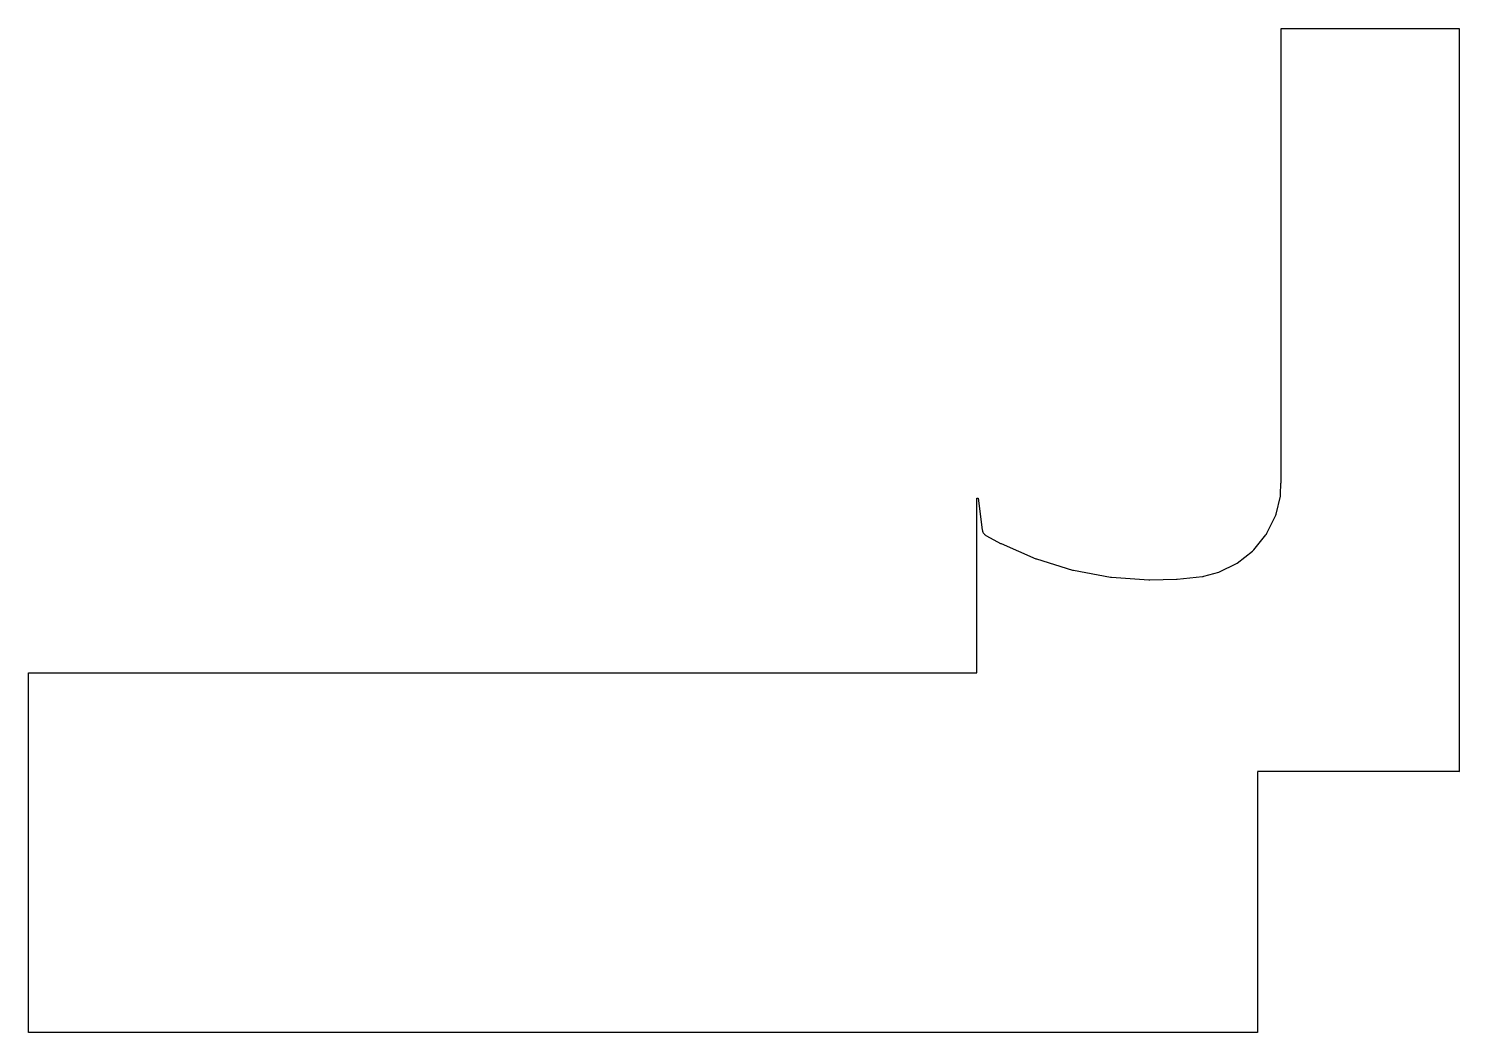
# Model space of a CAD drawing. Header units: millimetres. Extents: x 0 to 362, y 0 to 254.
import ezdxf

# ---------------------------------------------------------------- set-up
doc = ezdxf.new("R2010")
doc.units = ezdxf.units.MM

msp = doc.modelspace()

# ---------------------------------------------------------------- linework, layer by layer
msp.add_lwpolyline([(362, 254.04), (362, 254.04), (362, 254.04), (362, 66), (362, 66), (362.05, 65.94), (362.05, 65.94), (362.05, 65.94), (362.05, 65.94), (362.05, 65.94), (362.05, 65.94), (362.05, 65.93), (362.05, 65.93), (362.05, 65.93), (362.04, 65.93), (362.04, 65.93), (362, 66), (362, 66), (311, 66), (311, 66), (311.04, 65.93), (311.04, 65.93), (311.03, 65.93), (311.03, 65.93), (311.03, 65.93), (311.02, 65.92), (311.02, 65.92), (311.01, 65.92), (311.01, 65.92), (311.01, 65.92), (311, 65.92), (311, 0), (0, 0), (0, 0), (0, 0), (0, 91), (239.98, 91), (239.98, 91), (239.98, 91), (239.98, 135.18), (239.98, 135.18), (239.98, 135.18), (240.25, 135.2), (241.31, 127.19), (241.34, 127), (241.39, 126.82), (241.46, 126.64), (241.55, 126.47), (241.65, 126.31), (241.76, 126.16), (241.89, 126.02), (242.03, 125.89), (242.19, 125.78), (242.35, 125.69), (245.95, 123.77), (246.09, 123.7), (254.84, 119.89), (255.05, 119.81), (264.16, 117.02), (264.39, 116.96), (273.77, 115.22), (273.99, 115.19), (273.99, 115.19), (273.99, 115.19), (283.5, 114.51), (283.69, 114.51), (290.5, 114.69), (290.66, 114.7), (297.05, 115.39), (297.21, 115.41), (297.36, 115.45), (301.16, 116.48), (301.34, 116.54), (301.52, 116.61), (305.48, 118.55), (305.66, 118.66), (305.84, 118.78), (309.7, 121.82), (309.87, 121.97), (309.87, 121.97), (310.02, 122.13), (313.1, 125.94), (313.23, 126.12), (313.33, 126.32), (315.5, 130.73), (315.59, 130.93), (315.65, 131.14), (316.75, 135.67), (316.79, 135.88), (316.81, 136.09), (316.88, 139.04), (316.92, 139.04), (316.92, 140.74), (316.92, 140.83), (316.92, 140.83), (316.92, 140.83), (316.92, 183.04), (316.92, 254.04)], close=True)

doc.saveas('drawing.dxf')
